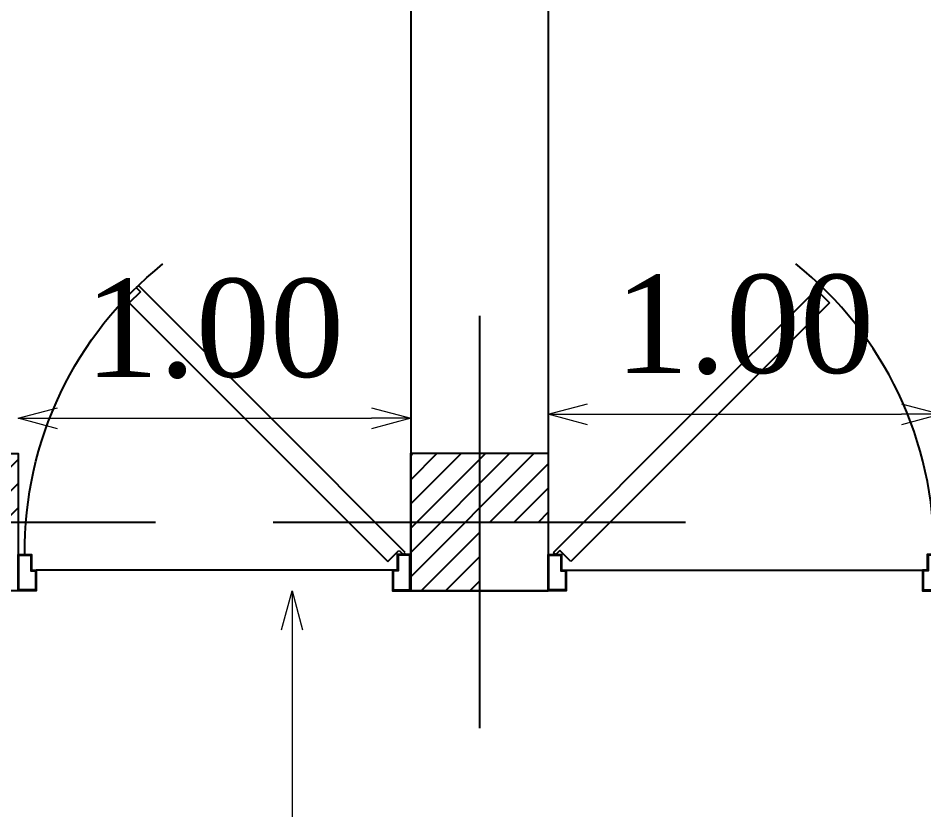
# Model space of a CAD drawing. Header units: inches. Extents: x -1482 to -895, y -39 to 122.
# Drawn here: x -1082.143 to -1079.836, y 73.04 to 75.056 of the extents above; entities that cross this region are included whole.
import ezdxf

# ---------------------------------------------------------------- set-up
doc = ezdxf.new("R2010")
doc.units = ezdxf.units.IN
doc.header["$MEASUREMENT"] = 0
doc.header["$PDMODE"] = 3
doc.layers.get('Defpoints').update_dxf_attribs({"lineweight": 15})
for name, color, linetype in [('axe', 150, 'Continuous'), ('fur', 22, 'Continuous'), ('GRADIANT', 251, 'Continuous')]:
    doc.layers.add(name, color=color, linetype=linetype)
doc.styles.add('COLI', font='TIMES.TTF', dxfattribs={"height": 0.25})
doc.dimstyles.new('111', dxfattribs={"dimscale": 0, "dimtxt": 0.2, "dimasz": 0.1, "dimexe": 0.2, "dimexo": 0.5, "dimgap": 0.1, "dimtad": 1, "dimlfac": 1, "dimzin": 0, "dimdsep": 46, "dimtxsty": 'COLI', "dimblk1": 'OPEN30', "dimblk2": 'OPEN30', "dimsah": 1, "dimcen": 0, "dimse1": 1, "dimse2": 1, "dimclrd": 252, "dimclre": 1, "dimclrt": 1, "dimadec": 0, "dimazin": 0, "dimtfac": 0.5, "dimtix": 1, "dimtofl": 0, "dimtmove": 2, "dimatfit": 3, "dimldrblk": 'OPEN30', "dimfxl": 1, "dimtolj": 1, "dimtzin": 0, "dimlwd": 5, "dimarcsym": 0})

# ---------------------------------------------------------------- blocks, each defined once
blk = doc.blocks.new('DR10045K')
at = {"layer": 'fur', "color": 227}
blk.add_line((-0.0481, -0.0545), (-0.9919, -0.0545), dxfattribs=at)
at = {"layer": 'fur', "color": 227, "linetype": 'Continuous'}
for p, q in [((-0.4028, -0.4202), (-0.0603, -0.0777)), ((-0.0603, -0.0777), (-0.0314, -0.1067)), ((-0.0143, -0.1017), (-0.3678, -0.4552)), ((-0.031, -0.107), (-0.02, -0.096)), ((-0.02, -0.096), (-0.0143, -0.1017)), ((-0.7454, -0.7628), (-0.4028, -0.4202)), ((-0.3678, -0.4552), (-0.7214, -0.8088)), ((-0.716, -0.7921), (-0.7454, -0.7628)), ((-0.7271, -0.8031), (-0.716, -0.7921)), ((-0.7214, -0.8088), (-0.7271, -0.8031))]:
    blk.add_line(p, q, dxfattribs=at)
for points in [[(-0.9919, -0.0545), (-0.9919, 0), (-1.04, 0), (-1.04, -0.096), (-1.0044, -0.096), (-1.0044, -0.0545)], [(-0.0481, -0.0545), (-0.0481, 0), (0, 0), (0, -0.096), (-0.0356, -0.096), (-0.0356, -0.0545)], [(-0.9939, -0.0525), (-0.9939, -0.002), (-1.038, -0.002), (-1.038, -0.094), (-1.0064, -0.094), (-1.0064, -0.0525)], [(-0.0461, -0.0525), (-0.0461, -0.002), (-0.002, -0.002), (-0.002, -0.094), (-0.0336, -0.094), (-0.0336, -0.0525)]]:
    blk.add_lwpolyline(points, close=True, dxfattribs=at)
at = {"layer": 'fur', "color": 227}
blk.add_arc((-0.0497, -0.1055), 0.9725, 179.4389, 231.4144, dxfattribs=at)
blk = doc.blocks.new('A$C78557366')
at = {"layer": 'GRADIANT', "ltscale": 0.3}
h = blk.add_hatch(dxfattribs=at)
h.set_pattern_fill('ANSI31', color=256, scale=0.2)
h.paths.add_polyline_path([(-0.1, 0), (0, 0), (0, 0.1), (-0.1, 0.1)], flags=16)
h.paths.add_polyline_path([(0.1, 0), (0.1, 0.1), (-0.1, 0.1), (-0.1, 0)], flags=17)
h.paths.add_polyline_path([(0, -0.1), (0.1, -0.1), (0.1, 0.1), (0, 0.1)])
h.paths.add_polyline_path([(0.1, -0.1), (0.1, 0.1), (-0.1, 0.1), (-0.1, -0.1)])
at = {"layer": 'axe', "ltscale": 0.3}
for p, q in [((0, 0.3), (0, -0.3)), ((-0.3, 0), (0.3, 0))]:
    blk.add_line(p, q, dxfattribs=at)
blk.add_lwpolyline([(0.1, 0.1), (-0.1, 0.1), (-0.1, -0.1), (0.1, -0.1)], close=True, dxfattribs=at)
blk = doc.blocks.new('_Open30')
at = {"color": 0, "linetype": 'ByBlock', "lineweight": -2}
for p, q in [((-1, 0.268), (0, 0)), ((0, 0), (-1, -0.268)), ((0, 0), (-1, 0))]:
    blk.add_line(p, q, dxfattribs=at)
blk = doc.blocks.new('*D312')
at = {"color": 252, "lineweight": 5, "ltscale": 0.3, "transparency": 16777216}
blk.add_line((-1079.706, 78.4979), (-1079.706, 74.6979), dxfattribs=at)
at = {"layer": 'Defpoints', "color": 0, "ltscale": 0.3, "transparency": 16777216}
for p in [(-1080.7929, 78.5979), (-1079.7496, 74.5979), (-1079.706, 74.5979)]:
    blk.add_point(p, dxfattribs=at)
at = {"color": 252, "lineweight": 5, "ltscale": 0.3, "transparency": 16777216, "xscale": 0.1, "yscale": 0.1, "zscale": 0.1}
for p, rotation in [((-1079.706, 78.5979), 90), ((-1079.706, 74.5979), 270)]:
    blk.add_blockref('_Open30', p, dxfattribs=dict(at, rotation=rotation))
at = {"color": 1, "ltscale": 0.3, "transparency": 16777216, "insert": (-1079.9335, 76.5979), "char_height": 0.25, "attachment_point": 5, "rotation": 90, "style": 'COLI'}
blk.add_mtext('\\A1;4.00', dxfattribs=at)
blk = doc.blocks.new('*D347')
at = {"color": 252, "lineweight": 5, "ltscale": 0.3, "transparency": 16777216}
blk.add_line((-1082.0429, 74.0374), (-1081.2429, 74.0374), dxfattribs=at)
at = {"layer": 'Defpoints', "color": 0, "ltscale": 0.3, "transparency": 16777216}
for p in [(-1081.1429, 74.0374), (-1082.1429, 73.9479), (-1081.1429, 73.9479)]:
    blk.add_point(p, dxfattribs=at)
at = {"color": 252, "lineweight": 5, "ltscale": 0.3, "transparency": 16777216, "xscale": 0.1, "yscale": 0.1, "zscale": 0.1, "rotation": 180}
blk.add_blockref('_Open30', (-1082.1429, 74.0374), dxfattribs=at)
at = {"color": 252, "lineweight": 5, "ltscale": 0.3, "transparency": 16777216, "xscale": 0.1, "yscale": 0.1, "zscale": 0.1}
blk.add_blockref('_Open30', (-1081.1429, 74.0374), dxfattribs=at)
at = {"color": 1, "ltscale": 0.3, "transparency": 16777216, "insert": (-1081.6429, 74.2649), "char_height": 0.25, "attachment_point": 5, "style": 'COLI'}
blk.add_mtext('\\A1;1.00', dxfattribs=at)
blk = doc.blocks.new('*D348')
at = {"color": 252, "lineweight": 5, "ltscale": 0.3, "transparency": 16777216}
blk.add_line((-1080.6929, 74.0475), (-1079.8929, 74.0475), dxfattribs=at)
at = {"layer": 'Defpoints', "color": 0, "ltscale": 0.3, "transparency": 16777216}
for p in [(-1079.7929, 74.0475), (-1080.7929, 73.9479), (-1079.7929, 73.9477)]:
    blk.add_point(p, dxfattribs=at)
at = {"color": 252, "lineweight": 5, "ltscale": 0.3, "transparency": 16777216, "xscale": 0.1, "yscale": 0.1, "zscale": 0.1, "rotation": 180}
blk.add_blockref('_Open30', (-1080.7929, 74.0475), dxfattribs=at)
at = {"color": 252, "lineweight": 5, "ltscale": 0.3, "transparency": 16777216, "xscale": 0.1, "yscale": 0.1, "zscale": 0.1}
blk.add_blockref('_Open30', (-1079.7929, 74.0475), dxfattribs=at)
at = {"color": 1, "ltscale": 0.3, "transparency": 16777216, "insert": (-1080.2929, 74.275), "char_height": 0.25, "attachment_point": 5, "style": 'COLI'}
blk.add_mtext('\\A1;1.00', dxfattribs=at)
blk = doc.blocks.new('*D353')
at = {"color": 252, "lineweight": 5, "ltscale": 0.3, "transparency": 16777216}
blk.add_line((-1081.4449, 73.4979), (-1081.4449, 70.3479), dxfattribs=at)
at = {"layer": 'Defpoints', "color": 0, "ltscale": 0.3, "transparency": 16777216}
for p in [(-1080.9679, 73.5979), (-1081.4449, 70.2479), (-1080.9679, 70.2479)]:
    blk.add_point(p, dxfattribs=at)
at = {"color": 252, "lineweight": 5, "ltscale": 0.3, "transparency": 16777216, "xscale": 0.1, "yscale": 0.1, "zscale": 0.1}
for p, rotation in [((-1081.4449, 73.5979), 90), ((-1081.4449, 70.2479), 270)]:
    blk.add_blockref('_Open30', p, dxfattribs=dict(at, rotation=rotation))
at = {"color": 1, "ltscale": 0.3, "transparency": 16777216, "insert": (-1081.6725, 71.9229), "char_height": 0.25, "attachment_point": 5, "rotation": 90, "style": 'COLI'}
blk.add_mtext('\\A1;3.35', dxfattribs=at)

msp = doc.modelspace()

# ---------------------------------------------------------------- linework, layer by layer
at = {"ltscale": 0.3}
for p, q in [((-1081.1429, 78.5979), (-1081.1429, 73.5979)), ((-1080.7929, 78.5979), (-1080.7929, 73.5979)), ((-1081.1429, 73.5979), (-1080.7929, 73.5979))]:
    msp.add_line(p, q, dxfattribs=at)

# ---------------------------------------------------------------- block references
at = {"layer": 'axe', "ltscale": 0.3, "xscale": -1.750000000001592, "yscale": 1.750000000001592, "zscale": 1.750000000001592, "rotation": 90}
for p in [(-1082.3179, 73.7725), (-1080.9679, 73.7729)]:
    msp.add_blockref('A$C78557366', p, dxfattribs=at)
at = {"layer": 'fur'}
for p, xscale, yscale, zscale, rotation in [((-1081.1429, 73.5979), -0.9615062562670471, 0.961506256267219, 0.961506256267227, 180.001175481371), ((-1080.7929, 73.5979), 0.9615062562672176, 0.9615062562672176, 0.9615062562672176, 179.998824518629)]:
    msp.add_blockref('DR10045K', p, dxfattribs=dict(at, xscale=xscale, yscale=yscale, zscale=zscale, rotation=rotation))

# ---------------------------------------------------------------- dimensions: what is measured, and where the dimension line sits
at = {"ltscale": 0.3}
for base, p1, p2, picture, middle in [((-1079.706, 74.5979), (-1080.7929, 78.5979), (-1079.7496, 74.5979), '*D312', (-1079.9335, 76.5979)), ((-1081.4449, 70.2479), (-1080.9679, 73.5979), (-1080.9679, 70.2479), '*D353', (-1081.6725, 71.9229))]:
    dim = msp.add_linear_dim(base=base, p1=p1, p2=p2, angle=90, dimstyle='111', override={"dimscale": 1}, dxfattribs=at)
    dim.commit()
    dim.dimension.update_dxf_attribs({"geometry": picture, "text_midpoint": middle})
for base, p1, p2, picture, middle in [((-1081.1429, 74.0374), (-1082.1429, 73.9479), (-1081.1429, 73.9479), '*D347', (-1081.6429, 74.2649)), ((-1079.7929, 74.0475), (-1080.7929, 73.9479), (-1079.7929, 73.9477), '*D348', (-1080.2929, 74.275))]:
    dim = msp.add_linear_dim(base=base, p1=p1, p2=p2, dimstyle='111', override={"dimscale": 1}, dxfattribs=at)
    dim.commit()
    dim.dimension.update_dxf_attribs({"geometry": picture, "text_midpoint": middle})

doc.saveas('drawing.dxf')
